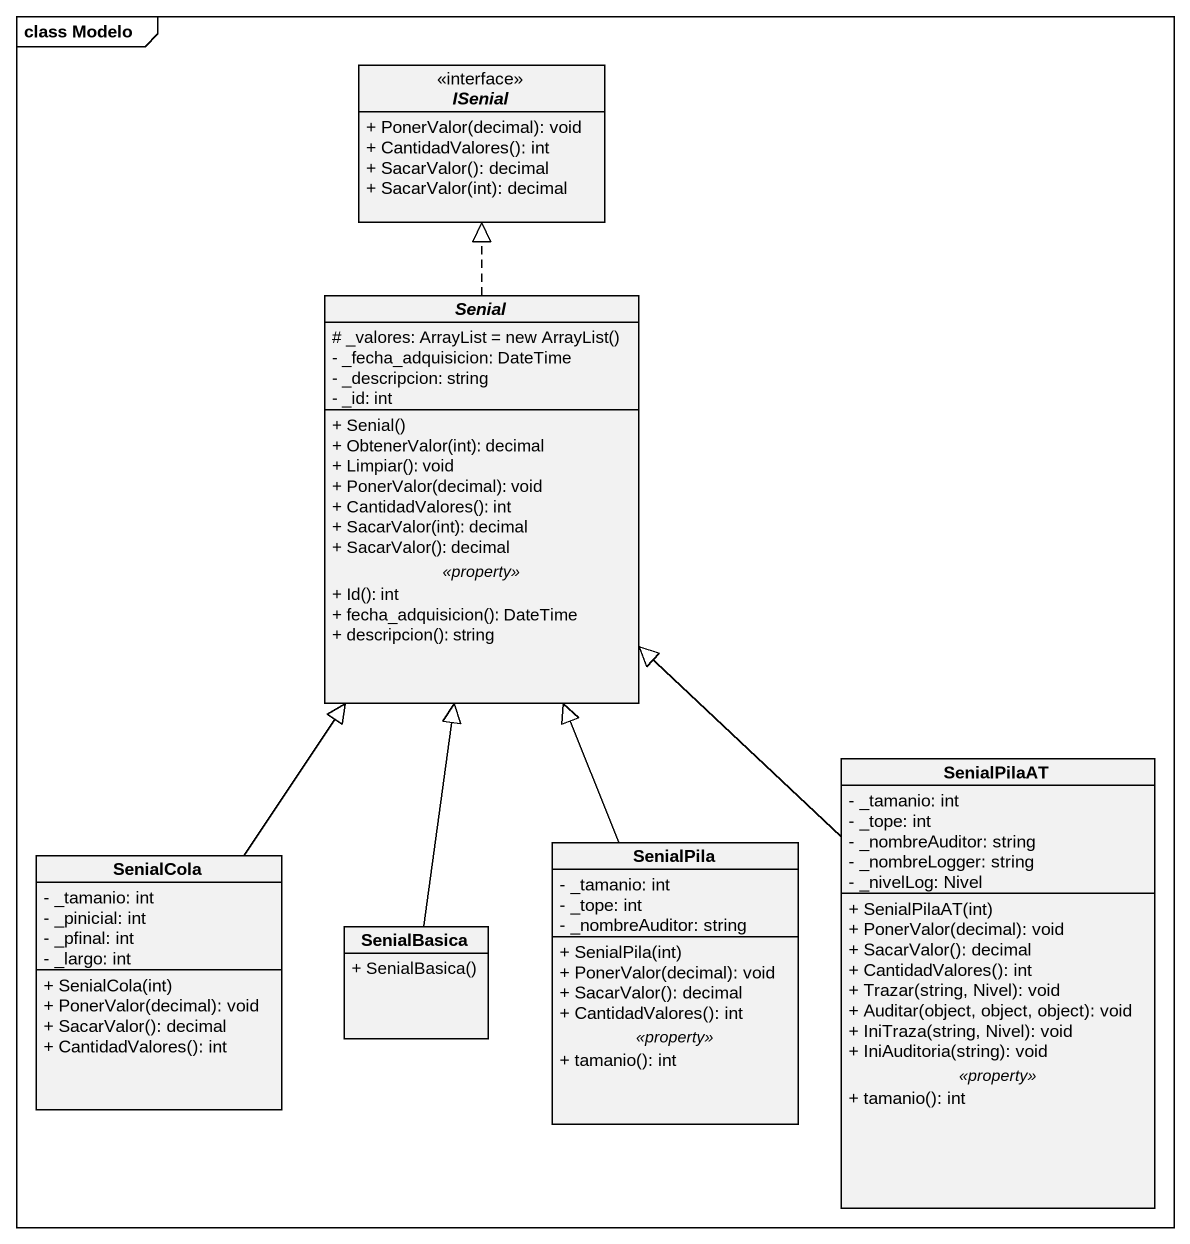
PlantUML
@startuml
mainframe class Modelo
hide circle
hide empty members
skinparam classAttributeIconSize 0
interface ISenial {
  + PonerValor(decimal): void
  + CantidadValores(): int
  + SacarValor(): decimal
  + SacarValor(int): decimal
}
abstract class Senial {
  {field} # _valores: ArrayList = new ArrayList()
  - _fecha_adquisicion: DateTime
  - _descripcion: string
  - _id: int
  --
  + Senial()
  + ObtenerValor(int): decimal
  + Limpiar(): void
  + PonerValor(decimal): void
  + CantidadValores(): int
  + SacarValor(int): decimal
  + SacarValor(): decimal
  .. <<property>> ..
  + Id(): int
  + fecha_adquisicion(): DateTime
  + descripcion(): string
}
class SenialPilaAT {
  - _tamanio: int
  - _tope: int
  - _nombreAuditor: string
  - _nombreLogger: string
  - _nivelLog: Nivel
  --
  + SenialPilaAT(int)
  + PonerValor(decimal): void
  + SacarValor(): decimal
  + CantidadValores(): int
  + Trazar(string, Nivel): void
  + Auditar(object, object, object): void
  + IniTraza(string, Nivel): void
  + IniAuditoria(string): void
  .. <<property>> ..
  + tamanio(): int
}
class SenialPila {
  - _tamanio: int
  - _tope: int
  - _nombreAuditor: string
  --
  + SenialPila(int)
  + PonerValor(decimal): void
  + SacarValor(): decimal
  + CantidadValores(): int
  .. <<property>> ..
  + tamanio(): int
}
class SenialCola {
  - _tamanio: int
  - _pinicial: int
  - _pfinal: int
  - _largo: int
  + SenialCola(int)
  + PonerValor(decimal): void
  + SacarValor(): decimal
  + CantidadValores(): int
}
class SenialBasica {
  + SenialBasica()
}
Senial .up.|> ISenial
SenialPilaAT -up-|> Senial
SenialPila -up-|> Senial
SenialCola -up-|> Senial
SenialBasica -up-|> Senial
@enduml
